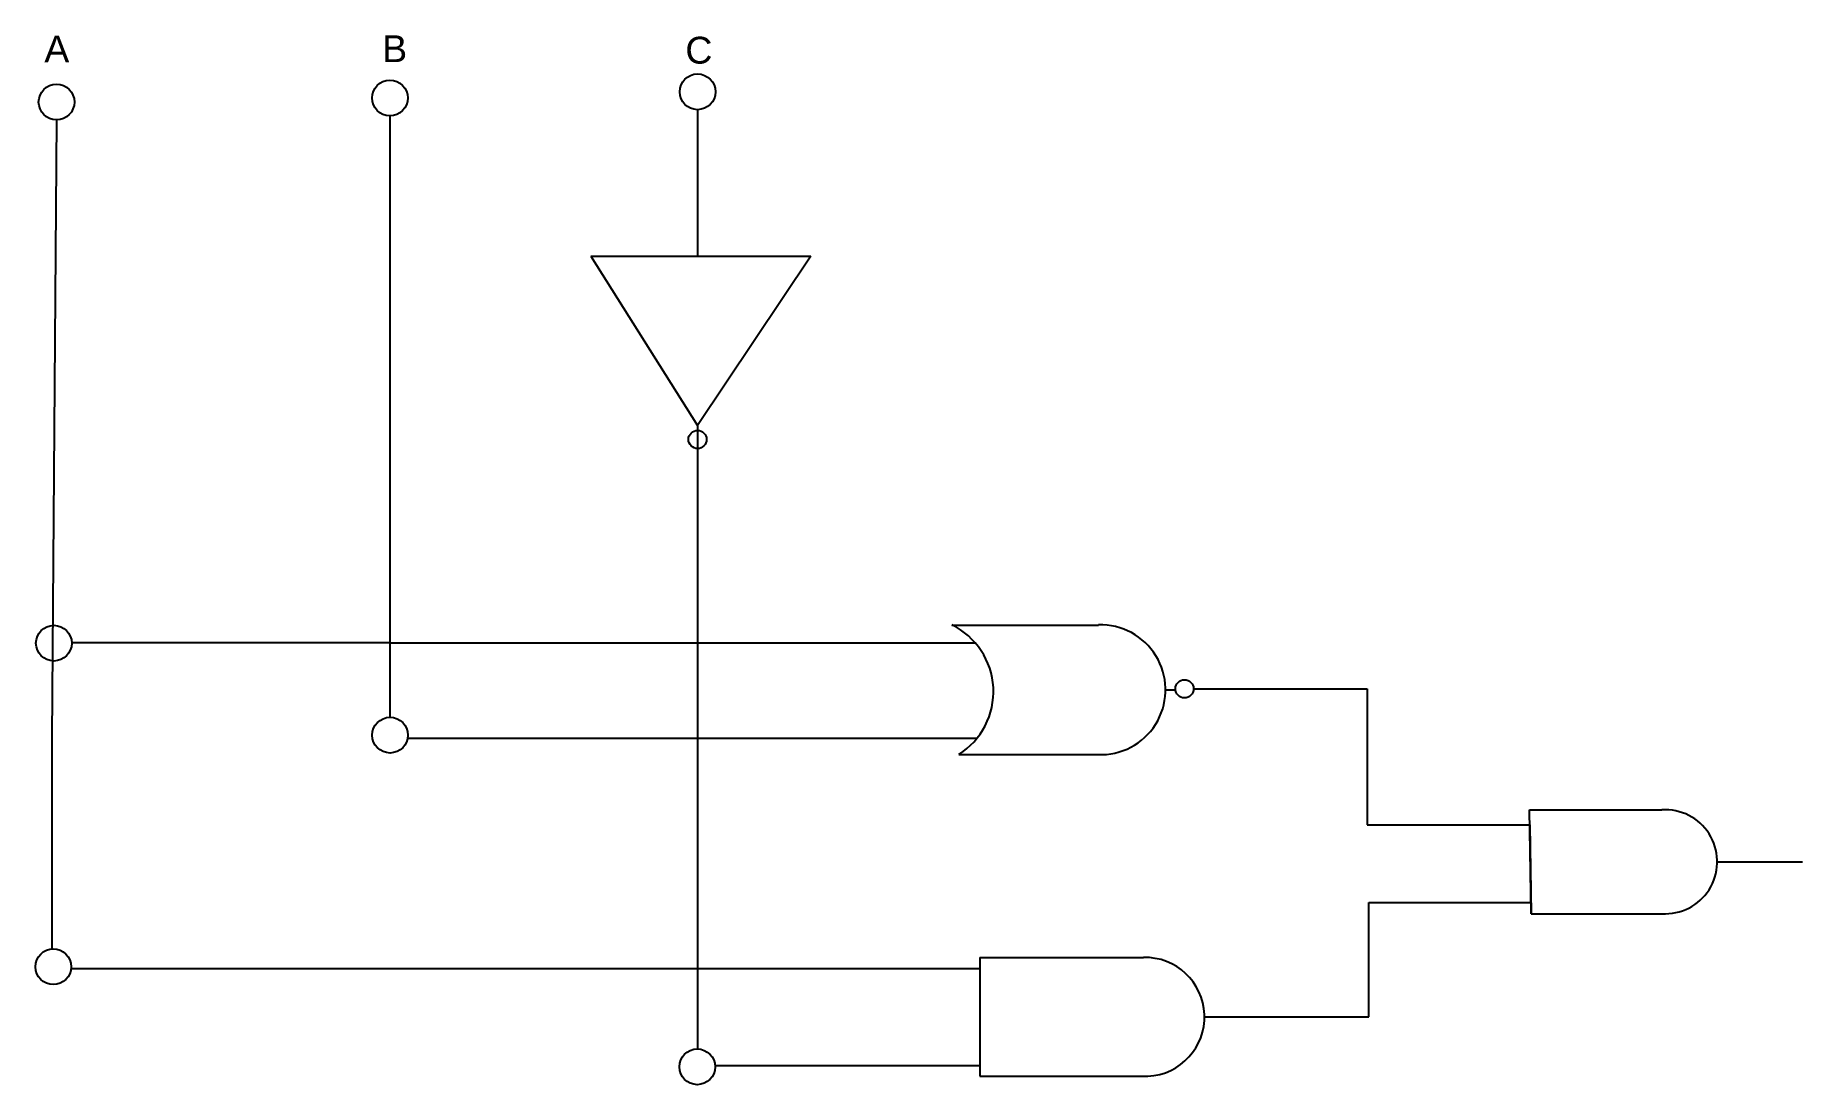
# Model space of a CAD drawing. Header units: inches. Extents: x 20.7 to 33.8, y 11.6 to 19.4.
import ezdxf

# ---------------------------------------------------------------- set-up
doc = ezdxf.new("R2010")
doc.units = ezdxf.units.IN
doc.header["$MEASUREMENT"] = 0
doc.styles.get("Standard").update_dxf_attribs({"font": 'arial.ttf'})

msp = doc.modelspace()

# ---------------------------------------------------------------- linework, layer by layer
for p, q in [((25.586, 18.828), (25.586, 17.738)), ((23.296, 18.782), (23.296, 14.858)), ((24.792, 17.738), (25.586, 16.477)), ((24.792, 17.738), (26.429, 17.738)), ((26.429, 17.738), (25.586, 16.477)), ((25.586, 16.477), (25.586, 11.835)), ((27.48, 14.991), (28.571, 14.991)), ((23.296, 14.858), (20.928, 14.858)), ((23.296, 14.858), (27.657, 14.858)), ((23.296, 14.858), (23.296, 14.304)), ((29.069, 14.509), (29.143, 14.509)), ((29.278, 14.516), (30.572, 14.516)), ((30.572, 14.516), (30.572, 13.503)), ((20.779, 14.152), (20.779, 12.579)), ((23.429, 14.149), (27.665, 14.149)), ((27.532, 14.027), (28.598, 14.027)), ((31.793, 12.841), (31.78, 13.614)), ((31.78, 13.614), (32.765, 13.614)), ((30.572, 13.503), (31.782, 13.503)), ((31.782, 13.503), (31.793, 12.841)), ((33.177, 13.228), (33.813, 13.228)), ((30.583, 12.073), (30.583, 12.925)), ((30.583, 12.925), (31.793, 12.925)), ((31.793, 12.841), (32.791, 12.841)), ((27.688, 12.515), (27.688, 11.632)), ((27.688, 12.515), (28.905, 12.515)), ((20.922, 12.434), (27.686, 12.434)), ((29.36, 12.073), (30.583, 12.073)), ((25.716, 11.711), (27.688, 11.711)), ((27.688, 11.632), (28.939, 11.632))]:
    msp.add_line(p, q)
at = {"color": 0}
msp.add_line((20.813, 18.752), (20.779, 14.152), dxfattribs=at)
for centre, radius in [((25.586, 18.962), 0.133), ((20.814, 18.886), 0.133), ((23.296, 18.916), 0.133), ((25.586, 16.373), 0.0676), ((20.794, 14.856), 0.133), ((29.211, 14.516), 0.0676), ((23.297, 14.171), 0.133), ((20.79, 12.446), 0.133), ((25.584, 11.701), 0.133)]:
    msp.add_circle(centre, radius)
for centre, radius, start, end in [((27.235, 14.495), 0.554, 302.4112, 63.7261), ((28.587, 14.509), 0.483, 271.3369, 91.8133), ((32.79, 13.228), 0.387, 270.1888, 93.6535), ((28.918, 12.073), 0.442, 272.7445, 91.6655)]:
    msp.add_arc(centre, radius, start, end)

# ---------------------------------------------------------------- texts
at = {"char_height": 0.2, "attachment_point": 1}
for s, insert in [('A', (20.723, 19.381)), ('B', (23.238, 19.383)), ('C', (25.495, 19.372))]:
    msp.add_mtext_dynamic_manual_height_columns(s, width=4.55981, gutter_width=1, heights=[0], dxfattribs=dict(at, insert=insert))

doc.saveas('drawing.dxf')
